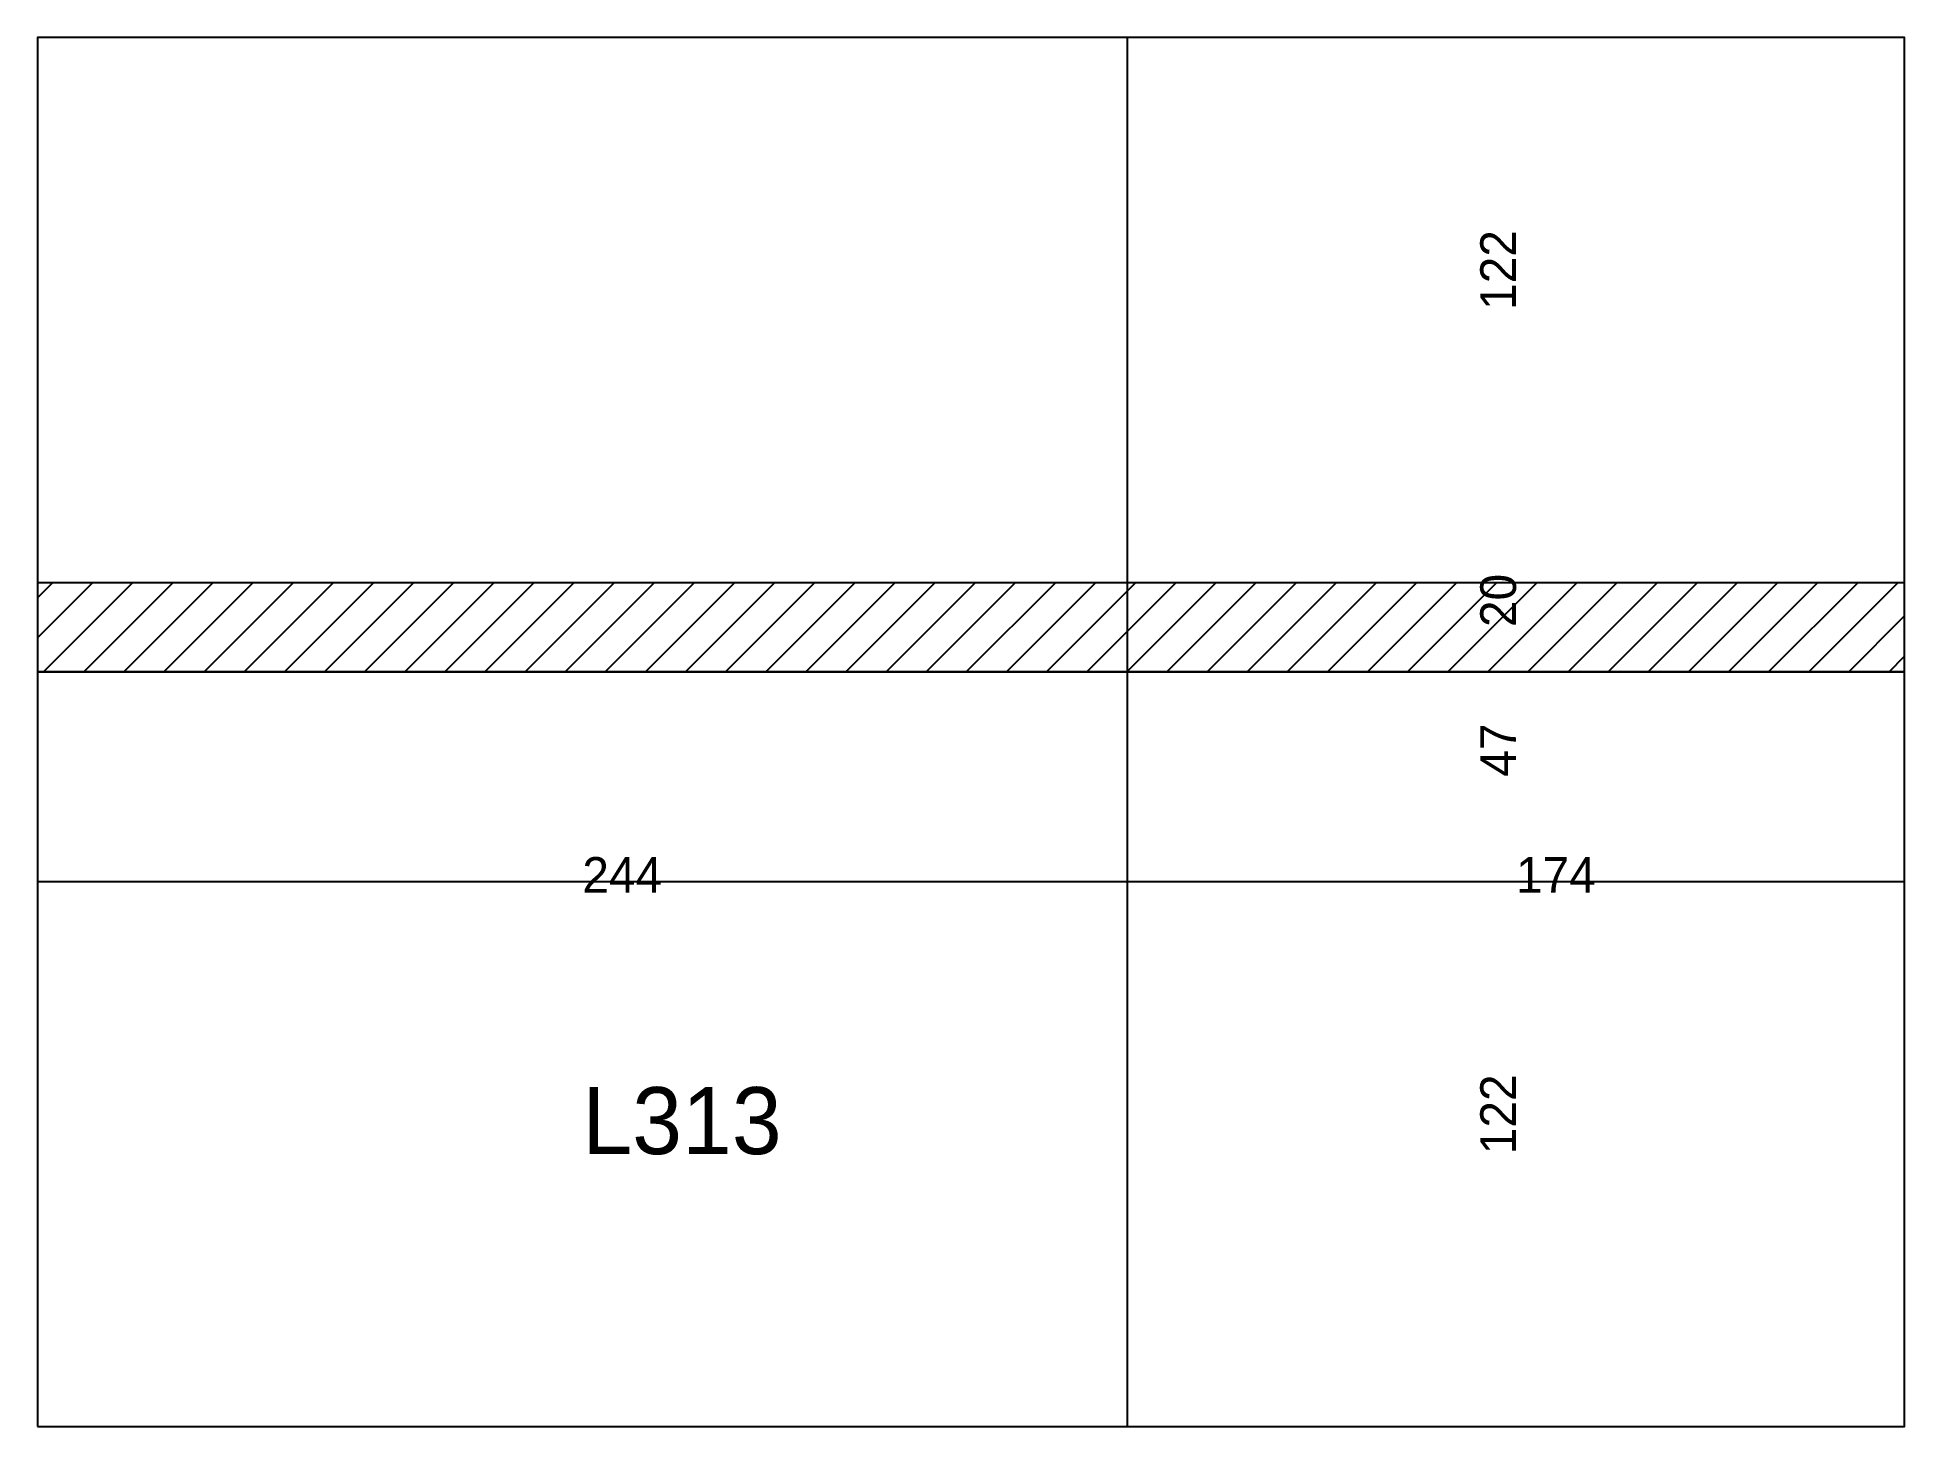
# Model space of a CAD drawing. Extents: x 4478 to 4896, y 2281 to 2592.
import ezdxf

# ---------------------------------------------------------------- set-up
doc = ezdxf.new("R2010")
doc.units = 0
for name, color, linetype in [('3', 3, 'Continuous'), ('4', 4, 'Continuous'), ('Painéis', 200, 'Continuous'), ('REAPROVEITAMENTO', 251, 'Continuous')]:
    doc.layers.add(name, color=color, linetype=linetype)

msp = doc.modelspace()

# ---------------------------------------------------------------- hatches: boundary and pattern name
at = {"layer": 'REAPROVEITAMENTO'}
h = msp.add_hatch(dxfattribs=at)
h.set_pattern_fill('ANSI31', scale=2)
h.paths.add_polyline_path([(4478.07, 2469.94), (4478.07, 2449.94), (4722.07, 2449.94), (4722.07, 2469.94)])
h = msp.add_hatch(dxfattribs=at)
h.set_pattern_fill('ANSI31', scale=2)
h.paths.add_polyline_path([(4722.07, 2469.94), (4722.07, 2449.94), (4896.07, 2449.94), (4896.07, 2469.94)])

# ---------------------------------------------------------------- linework, layer by layer
at = {"layer": '3'}
for p, q in [((4896.07, 2591.94), (4478.07, 2591.94)), ((4478.07, 2591.94), (4478.07, 2280.94)), ((4722.07, 2280.94), (4722.07, 2591.94)), ((4896.07, 2280.94), (4896.07, 2591.94)), ((4478.07, 2449.94), (4896.07, 2449.94)), ((4478.07, 2402.94), (4896.07, 2402.94)), ((4478.07, 2280.94), (4896.07, 2280.94))]:
    msp.add_line(p, q, dxfattribs=at)
at = {"layer": '3', "lineweight": 25}
msp.add_lwpolyline([(4478.07, 2280.94), (4896.07, 2280.94), (4896.07, 2591.94), (4478.07, 2591.94)], close=True, dxfattribs=at)
at = {"layer": '3'}
for points in [[(4478.07, 2469.94), (4896.07, 2469.94)], [(4896.07, 2449.94), (4478.07, 2449.94)]]:
    msp.add_lwpolyline(points, dxfattribs=at)
at = {"layer": 'Painéis', "lineweight": 18}
for p, q in [((4722.07, 2280.94), (4722.07, 2591.94)), ((4478.07, 2469.94), (4896.07, 2469.94)), ((4478.07, 2449.94), (4896.07, 2449.94)), ((4478.07, 2402.94), (4896.07, 2402.94))]:
    msp.add_line(p, q, dxfattribs=at)

# ---------------------------------------------------------------- texts
at = {"layer": '4'}
msp.add_text('L313', height=15, dxfattribs=at).set_placement((4600.07, 2341.94))
at = {"layer": 'Painéis'}
for s, p in [('122', (4809.07, 2530.94)), ('20', (4809.07, 2459.94)), ('47', (4809.07, 2426.44)), ('122', (4809.07, 2341.94))]:
    msp.add_text(s, height=8, rotation=90, dxfattribs=at).set_placement(p)
for s, p in [('244', (4600.07, 2400.44)), ('174', (4809.07, 2400.44))]:
    msp.add_text(s, height=8, dxfattribs=at).set_placement(p)

doc.saveas('drawing.dxf')
